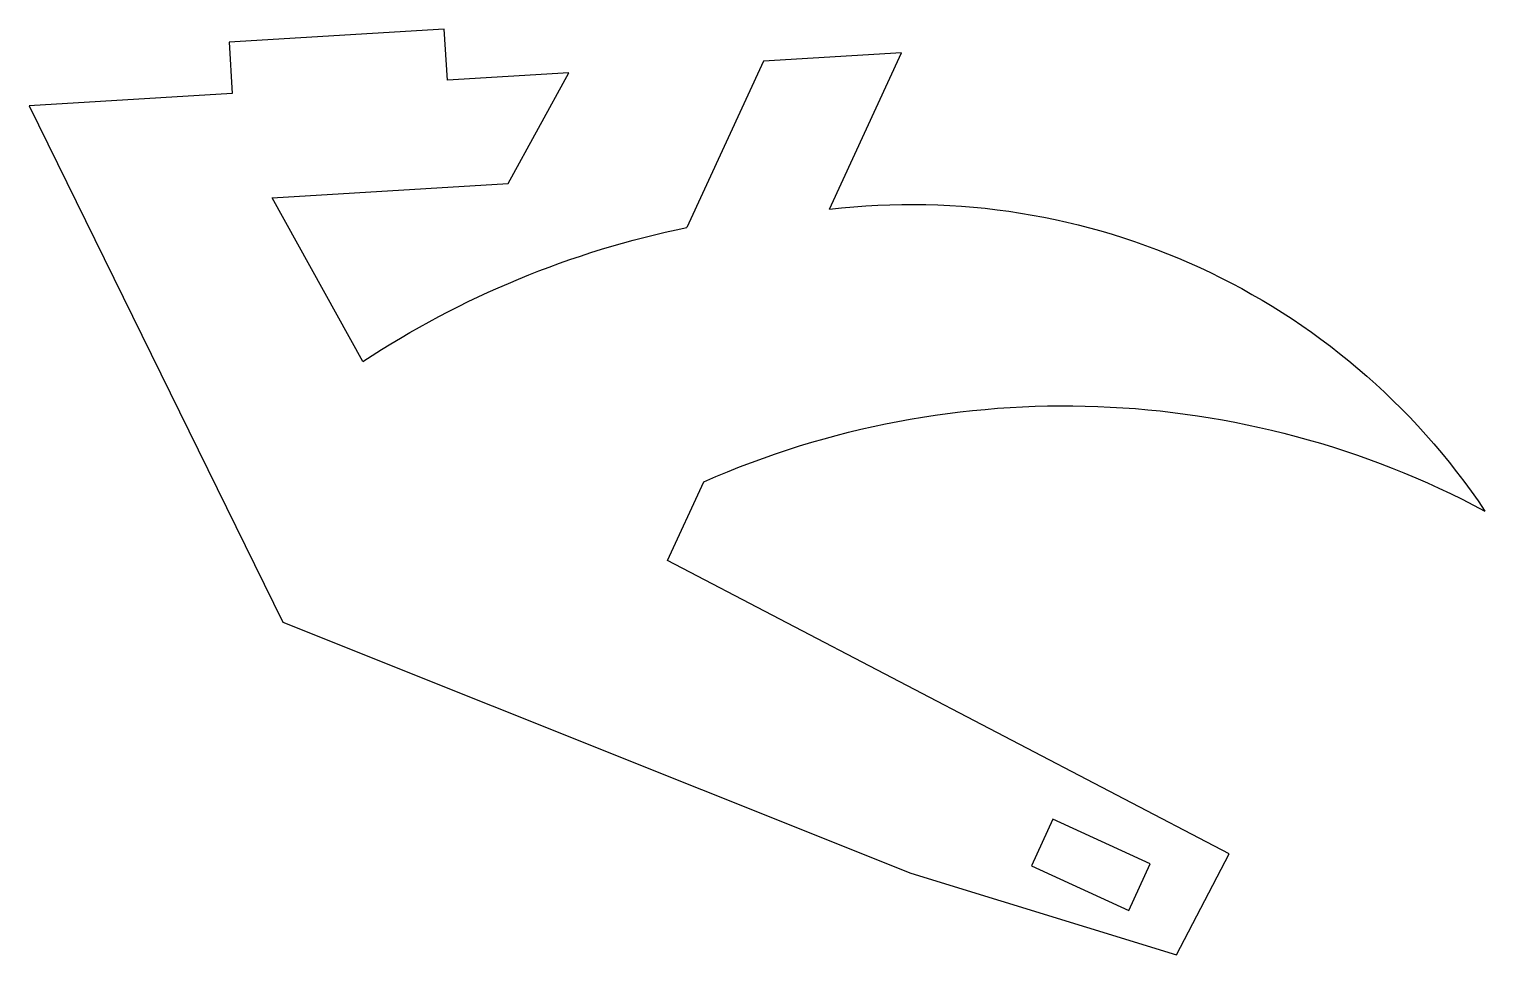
# Model space of a CAD drawing. Header units: millimetres. Extents: x 2786.2 to 2872.7, y 1245.3 to 1300.3.
import ezdxf

# ---------------------------------------------------------------- set-up
doc = ezdxf.new("R2010")
doc.units = ezdxf.units.MM

msp = doc.modelspace()

# ---------------------------------------------------------------- linework, layer by layer
at = {"color": 254, "true_color": 0xcad1ee, "extrusion": (-1.6149e-16, 1.07883e-16, -1)}
for p, q in [((2810.875, 1300.315, -25.183), (2798.102, 1299.539, -25.183)), ((2811.059, 1297.272, -25.183), (2810.875, 1300.315, -25.183)), ((2798.102, 1299.539, -25.183), (2798.286, 1296.497, -25.183)), ((2829.831, 1298.412, -25.183), (2825.281, 1288.535, -25.183)), ((2838.032, 1298.91, -25.183), (2829.831, 1298.412, -25.183)), ((2833.75, 1289.614, -25.183), (2838.032, 1298.91, -25.183)), ((2818.266, 1297.71, -25.183), (2811.059, 1297.272, -25.183)), ((2814.671, 1291.139, -25.183), (2818.266, 1297.71, -25.183)), ((2798.286, 1296.497, -25.183), (2786.224, 1295.765, -25.183)), ((2786.224, 1295.765, -25.183), (2801.285, 1265.094, -25.183)), ((2800.649, 1290.288, -25.183), (2814.671, 1291.139, -25.183)), ((2806.039, 1280.574, -25.183), (2800.649, 1290.288, -25.183)), ((2824.136, 1268.743, -25.183), (2826.294, 1273.428, -25.183)), ((2857.485, 1251.316, -25.183), (2824.136, 1268.743, -25.183)), ((2801.285, 1265.094, -25.183), (2838.572, 1250.167, -25.183)), ((2847.011, 1253.376, -25.183), (2845.745, 1250.603, -25.183)), ((2852.787, 1250.738, -25.183), (2847.011, 1253.376, -25.183)), ((2854.353, 1245.322, -25.183), (2857.485, 1251.316, -25.183)), ((2838.572, 1250.167, -25.183), (2854.353, 1245.322, -25.183)), ((2845.745, 1250.603, -25.183), (2851.521, 1247.966, -25.183)), ((2851.521, 1247.966, -25.183), (2852.787, 1250.738, -25.183))]:
    msp.add_line(p, q, dxfattribs=at)
for centre, radius, start, end in [((-2838.606, 1248.957, 25.183), 40.946, 83.18893, 146.2777), ((-2836.519, 1234.137, 25.183), 55.546, 56.72056, 78.32808), ((-2847.691, 1224.911, 25.183), 53.026, 66.20172, 118.09477)]:
    msp.add_arc(centre, radius, start, end, dxfattribs=at)

doc.saveas('drawing.dxf')
